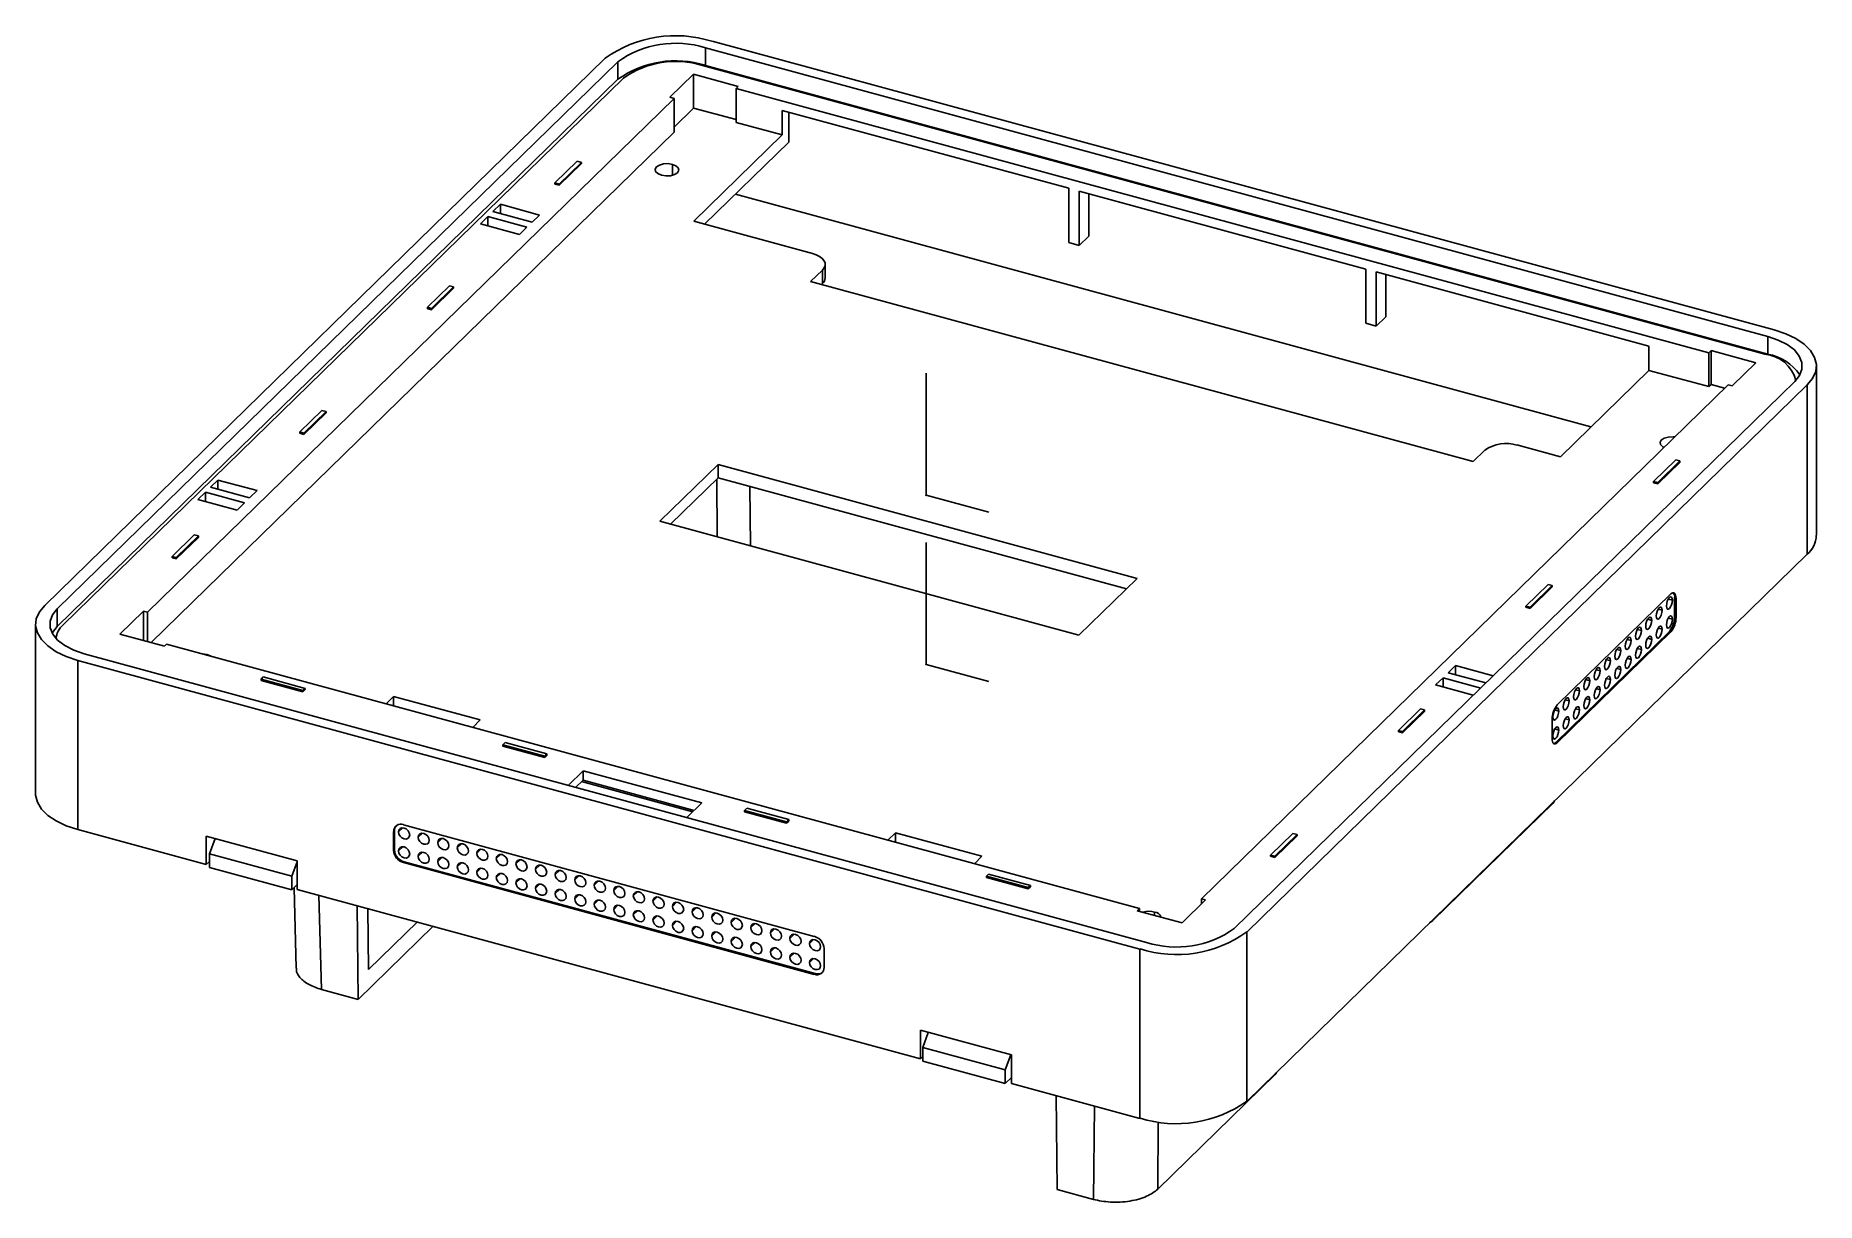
# Paper-space layout '_上下二等角轴测' of a CAD drawing. Header units: millimetres. Extents: x -56 to 56, y -34 to 40.
import ezdxf

# ---------------------------------------------------------------- set-up
doc = ezdxf.new("R2010")
doc.units = ezdxf.units.MM
doc.header["$PDSIZE"] = -1

psp = doc.layouts.new('_上下二等角轴测')

# ---------------------------------------------------------------- linework, layer by layer
at = {"color": 7, "linetype": 'Continuous', "lineweight": 25}
for p, q in [((-20.3, 38.36), (-55.76, 3.74)), ((53.26, 20.76), (-13.96, 39.03)), ((-13.96, 37.91), (-13.96, 39.03)), ((53.68, 21.17), (-13.54, 39.44)), ((-19.5, 38.14), (-54.97, 3.52)), ((-19.5, 37.03), (-19.5, 38.14)), ((-14.71, 37.35), (-16.2, 35.9)), ((-11.88, 36.58), (-14.71, 37.35)), ((-14.71, 35.21), (-14.71, 37.35)), ((53.07, 19.63), (-14.15, 37.9)), ((53.26, 19.64), (-13.96, 37.91)), ((-19.5, 37.03), (-54.97, 2.41)), ((-19.15, 37.1), (-54.61, 2.49)), ((-12.02, 36.45), (-11.88, 36.58)), ((49.54, 19.72), (-12.02, 36.45)), ((-12.02, 36.45), (-12.02, 34.3)), ((-15.93, 35.82), (-49.26, 3.3)), ((-16.2, 35.9), (-15.93, 35.82)), ((-15.93, 33.68), (-15.93, 35.82)), ((-15.93, 34.01), (-14.71, 35.21)), ((-14.71, 35.21), (-12.02, 34.48)), ((-9.1, 35.05), (-9.1, 33.51)), ((-9.1, 35.05), (9.03, 30.13)), ((-8.68, 34.94), (-8.68, 33.06)), ((-9.1, 33.51), (-12.02, 34.3)), ((-15.93, 33.68), (-49.03, 1.38)), ((-9.1, 33.51), (-14.7, 28.05)), ((-8.68, 33.06), (-14.01, 27.86)), ((-23.48, 30.48), (-22.08, 31.84)), ((-23.21, 30.4), (-21.81, 31.77)), ((-23.21, 30.32), (-21.81, 31.69)), ((-22.08, 31.84), (-21.81, 31.77)), ((-21.81, 31.77), (-21.81, 31.69)), ((-16.04, 31.64), (-16.04, 30.96)), ((-23.21, 30.4), (-23.48, 30.48)), ((-23.48, 30.48), (-23.48, 30.39)), ((-23.21, 30.32), (-23.48, 30.39)), ((-23.21, 30.4), (-23.21, 30.32)), ((42.08, 15.04), (-12.06, 29.76)), ((9.03, 26.7), (9.03, 30.13)), ((9.7, 29.95), (27.83, 25.02)), ((9.7, 26.52), (9.7, 29.95)), ((10.3, 27.11), (10.3, 29.78)), ((-27.73, 28.34), (-28.19, 27.89)), ((-25.25, 27.67), (-27.73, 28.34)), ((-27.73, 27.76), (-27.73, 28.34)), ((-26.93, 29.12), (-27.4, 28.66)), ((-27.4, 28.66), (-24.92, 27.99)), ((-24.46, 28.44), (-26.93, 29.12)), ((-26.93, 28.53), (-26.93, 29.12)), ((-24.92, 27.99), (-24.46, 28.44)), ((-28.19, 27.89), (-25.72, 27.21)), ((-25.72, 27.21), (-25.25, 27.67)), ((-14.7, 28.05), (-7.18, 26)), ((10.3, 27.11), (9.7, 26.52)), ((9.7, 26.52), (9.03, 26.7)), ((-6.55, 24.96), (-7.3, 24.23)), ((-6.55, 24.1), (-6.55, 24.96)), ((-6.38, 24.46), (-6.38, 25.32)), ((27.83, 21.59), (27.83, 25.02)), ((28.49, 21.41), (28.49, 24.84)), ((28.49, 24.84), (45.74, 20.15)), ((-31.55, 22.6), (-30.15, 23.96)), ((-31.29, 22.52), (-29.89, 23.89)), ((-31.29, 22.44), (-29.89, 23.81)), ((-30.15, 23.96), (-29.89, 23.89)), ((-29.89, 23.89), (-29.89, 23.81)), ((-7.3, 24.23), (34.62, 12.84)), ((-6.55, 24.1), (-6.61, 24.04)), ((29.1, 22), (29.1, 24.67)), ((-31.29, 22.52), (-31.55, 22.6)), ((-31.55, 22.6), (-31.55, 22.51)), ((-31.29, 22.44), (-31.55, 22.51)), ((-31.29, 22.52), (-31.29, 22.44)), ((28.49, 21.41), (27.83, 21.59)), ((29.1, 22), (28.49, 21.41)), ((53.26, 19.64), (53.26, 20.76)), ((45.74, 20.15), (45.74, 18.61)), ((49.68, 19.86), (49.54, 19.72)), ((49.54, 17.58), (49.54, 19.72)), ((52.51, 19.09), (49.68, 19.86)), ((49.68, 17.71), (49.68, 19.86)), ((40.14, 13.14), (45.74, 18.61)), ((49.54, 17.58), (45.74, 18.61)), ((51.02, 17.63), (52.51, 19.09)), ((56.34, 8.18), (56.34, 18.89)), ((17.43, -14.82), (50.75, 17.7)), ((19.5, -16.71), (54.97, 17.9)), ((20.3, -16.93), (55.76, 17.69)), ((49.54, 17.58), (49.68, 17.71)), ((49.68, 17.71), (50.53, 17.48)), ((50.75, 17.7), (51.02, 17.63)), ((55.76, 6.97), (55.76, 17.69)), ((-39.63, 14.72), (-38.23, 16.08)), ((-39.36, 14.64), (-37.96, 16.01)), ((-39.36, 14.56), (-37.96, 15.93)), ((-38.23, 16.08), (-37.96, 16.01)), ((-37.96, 16.01), (-37.96, 15.93)), ((-39.63, 14.72), (-39.63, 14.63)), ((-39.36, 14.64), (-39.63, 14.72)), ((-39.36, 14.56), (-39.63, 14.63)), ((-39.36, 14.64), (-39.36, 14.56)), ((34.62, 12.84), (35.37, 13.57)), ((37.39, 13.89), (40.14, 13.14)), ((-13.16, 12.66), (-16.85, 9.06)), ((13.37, 5.45), (-13.16, 12.66)), ((-13.16, 11.8), (-13.16, 12.66)), ((46.04, 11.58), (47.44, 12.95)), ((46.3, 11.51), (47.7, 12.88)), ((46.3, 11.43), (47.7, 12.79)), ((47.44, 12.95), (47.7, 12.88)), ((47.7, 12.88), (47.7, 12.79)), ((-44.81, 11.67), (-45.27, 11.22)), ((-42.33, 11), (-44.81, 11.67)), ((-44.81, 11.09), (-44.81, 11.67)), ((-13.16, 11.8), (-16.16, 8.88)), ((-13.21, 8.07), (-13.24, 11.73)), ((12.68, 4.78), (-13.16, 11.8)), ((46.04, 11.58), (46.04, 11.5)), ((46.3, 11.51), (46.04, 11.58)), ((46.3, 11.43), (46.04, 11.5)), ((46.3, 11.51), (46.3, 11.43)), ((-45.6, 10.9), (-46.07, 10.44)), ((-46.07, 10.44), (-43.59, 9.77)), ((-43.12, 10.22), (-45.6, 10.9)), ((-45.6, 10.31), (-45.6, 10.9)), ((-45.27, 11.22), (-42.8, 10.54)), ((-43.59, 9.77), (-43.12, 10.22)), ((-42.8, 10.54), (-42.33, 11)), ((-11.14, 11.25), (-11.11, 7.5)), ((-16.85, 9.06), (9.68, 1.85)), ((-47.7, 6.84), (-46.3, 8.2)), ((-47.44, 6.76), (-46.04, 8.13)), ((-47.44, 6.68), (-46.04, 8.04)), ((-46.3, 8.2), (-46.04, 8.13)), ((-46.04, 8.13), (-46.04, 8.04)), ((-47.7, 6.84), (-47.7, 6.75)), ((-47.44, 6.76), (-47.7, 6.84)), ((-47.44, 6.76), (-47.44, 6.68)), ((20.3, -27.65), (55.76, 6.97)), ((-47.44, 6.68), (-47.7, 6.75)), ((9.68, 1.85), (13.37, 5.45)), ((37.96, 3.7), (39.36, 5.07)), ((38.23, 3.63), (39.63, 5)), ((38.23, 3.55), (39.63, 4.91)), ((39.36, 5.07), (39.63, 5)), ((39.63, 5), (39.63, 4.91)), ((-54.97, 2.41), (-54.97, 3.52)), ((37.96, 3.7), (37.96, 3.62)), ((38.23, 3.63), (37.96, 3.7)), ((38.23, 3.55), (37.96, 3.62)), ((38.23, 3.63), (38.23, 3.55)), ((47.13, 4.46), (39.94, -2.55)), ((46.32, 3.5), (46.58, 3.43)), ((46.97, 4.14), (47.23, 4.07)), ((47.37, 3), (47.37, 4.2)), ((47.37, 4.2), (47.46, 4.18)), ((47.46, 2.98), (47.46, 4.18)), ((-56.34, 2.54), (-56.34, -8.18)), ((-49.52, 3.37), (-51.02, 1.92)), ((-49.26, 3.3), (-49.52, 3.37)), ((-49.52, 1.51), (-49.52, 3.37)), ((-49.26, 3.3), (-49.26, 1.44)), ((45.67, 2.86), (45.92, 2.79)), ((46.32, 2.3), (46.58, 2.23)), ((46.97, 2.94), (47.23, 2.87)), ((47.37, 3), (47.46, 2.98)), ((-51.02, 1.92), (-48.19, 1.15)), ((-48.19, 1.15), (-48.05, 1.28)), ((-48.05, 1.28), (13.51, -15.45)), ((39.85, -4.93), (47.04, 2.09)), ((39.94, -4.95), (47.13, 2.06)), ((44.36, 1.59), (44.62, 1.52)), ((45.01, 2.22), (45.27, 2.15)), ((45.67, 1.66), (45.92, 1.59)), ((47.04, 2.09), (47.13, 2.06)), ((-53.68, 0.26), (13.54, -18.01)), ((-53.68, 0.26), (-53.68, -10.45)), ((-53.26, 0.67), (13.96, -17.6)), ((-45.5, 0.63), (-45.5, 0.59)), ((43.05, 0.31), (43.31, 0.24)), ((43.71, 0.95), (43.96, 0.88)), ((44.36, 0.39), (44.62, 0.32)), ((45.01, 1.02), (45.27, 0.95)), ((-42.08, -0.92), (-41.94, -0.79)), ((-42.08, -0.92), (-42.08, -1.01)), ((-39.43, -1.64), (-42.08, -0.92)), ((-39.43, -1.73), (-42.08, -1.01)), ((-39.29, -1.51), (-41.94, -0.79)), ((32.72, -0.84), (32.25, -1.29)), ((35.1, -1.49), (32.72, -0.84)), ((32.72, -1.42), (32.72, -0.84)), ((33.51, -0.06), (33.04, -0.52)), ((33.04, -0.52), (35.43, -1.17)), ((35.9, -0.71), (33.51, -0.06)), ((33.51, -0.65), (33.51, -0.06)), ((41.75, -0.96), (42, -1.03)), ((42.4, -0.33), (42.66, -0.4)), ((43.05, -0.89), (43.31, -0.96)), ((43.71, -0.25), (43.96, -0.32)), ((-39.29, -1.51), (-39.43, -1.64)), ((-39.29, -1.59), (-39.43, -1.73)), ((-39.43, -1.64), (-39.43, -1.73)), ((-39.29, -1.51), (-39.29, -1.59)), ((-34.17, -2.49), (-33.69, -2.02)), ((-33.69, -2.02), (-28.21, -3.51)), ((-33.69, -2.62), (-33.69, -2.02)), ((32.25, -1.29), (34.63, -1.94)), ((40.44, -2.24), (40.7, -2.31)), ((41.09, -1.6), (41.35, -1.67)), ((41.75, -2.16), (42, -2.23)), ((42.4, -1.53), (42.66, -1.6)), ((29.89, -4.18), (31.29, -2.81)), ((30.15, -4.25), (31.55, -2.88)), ((30.15, -4.33), (31.55, -2.97)), ((31.29, -2.81), (31.55, -2.88)), ((31.55, -2.88), (31.55, -2.97)), ((39.79, -2.88), (40.04, -2.95)), ((41.09, -2.8), (41.35, -2.87)), ((-28.21, -3.51), (-28.68, -3.98)), ((29.89, -4.18), (29.89, -4.26)), ((30.15, -4.25), (29.89, -4.18)), ((30.15, -4.33), (29.89, -4.26)), ((30.15, -4.25), (30.15, -4.33)), ((39.62, -3.47), (39.62, -4.67)), ((39.79, -4.08), (40.04, -4.15)), ((40.44, -3.44), (40.7, -3.51)), ((-26.78, -5.08), (-26.64, -4.94)), ((-24.13, -5.8), (-26.78, -5.08)), ((-26.78, -5.08), (-26.78, -5.17)), ((-24.13, -5.89), (-26.78, -5.17)), ((-23.99, -5.66), (-26.64, -4.94)), ((39.85, -4.93), (39.94, -4.95)), ((-23.99, -5.66), (-24.13, -5.8)), ((-23.99, -5.75), (-24.13, -5.89)), ((-24.13, -5.8), (-24.13, -5.89)), ((-23.99, -5.66), (-23.99, -5.75)), ((-21.7, -6.72), (-22.65, -7.65)), ((-14.18, -8.76), (-21.7, -6.72)), ((-21.7, -7.32), (-21.7, -6.72)), ((-22.17, -7.78), (-21.7, -7.32)), ((-21.8, -7.41), (-14.76, -9.32)), ((-21.7, -7.32), (-14.66, -9.23)), ((-15.13, -9.69), (-14.18, -8.76)), ((32.08, -16.2), (39.69, -8.77)), ((39.78, -8.62), (39.69, -8.77)), ((39.69, -8.77), (39.69, -8.71)), ((-33.07, -10.14), (-7.07, -17.21)), ((-11.48, -9.24), (-11.34, -9.1)), ((-8.83, -9.96), (-11.48, -9.24)), ((-11.48, -9.24), (-11.48, -9.32)), ((-8.83, -10.05), (-11.48, -9.32)), ((-8.69, -9.82), (-11.34, -9.1)), ((-8.69, -9.82), (-8.83, -9.96)), ((-8.69, -9.91), (-8.83, -10.05)), ((-8.83, -9.96), (-8.83, -10.05)), ((-8.69, -9.82), (-8.69, -9.91)), ((-53.68, -10.45), (-45.54, -12.66)), ((-39.79, -12.43), (-45.54, -10.86)), ((-45.54, -10.86), (-45.54, -12.66)), ((-45.34, -11.98), (-44.99, -11.01)), ((-33.64, -10.53), (-33.69, -10.57)), ((-33.69, -11.77), (-33.69, -10.57)), ((-33.64, -11.73), (-33.64, -10.53)), ((-33.11, -10.34), (-33.38, -10.6)), ((-31.87, -10.67), (-32.14, -10.93)), ((-30.63, -11.01), (-30.9, -11.27)), ((-2.42, -11.12), (-1.94, -10.65)), ((-1.94, -10.65), (3.54, -12.14)), ((-1.94, -11.25), (-1.94, -10.65)), ((21.81, -12.06), (23.21, -10.69)), ((22.08, -12.13), (23.48, -10.76)), ((22.08, -12.21), (23.48, -10.85)), ((23.21, -10.69), (23.48, -10.76)), ((23.48, -10.76), (23.48, -10.85)), ((-40.12, -13.4), (-45.34, -11.98)), ((-45.34, -12.84), (-45.34, -11.98)), ((-33.64, -11.73), (-33.69, -11.77)), ((-33.11, -11.54), (-33.38, -11.8)), ((-31.87, -11.87), (-32.14, -12.13)), ((-30.63, -12.21), (-30.9, -12.47)), ((-29.4, -11.35), (-29.66, -11.61)), ((-28.16, -11.68), (-28.42, -11.94)), ((-26.92, -12.02), (-27.19, -12.28)), ((-25.68, -12.36), (-25.95, -12.62)), ((3.54, -12.14), (3.07, -12.61)), ((21.81, -12.06), (21.81, -12.14)), ((22.08, -12.13), (21.81, -12.06)), ((22.08, -12.21), (21.81, -12.14)), ((22.08, -12.13), (22.08, -12.21)), ((-45.54, -12.66), (-45.34, -12.47)), ((-40.12, -14.25), (-45.34, -12.84)), ((-39.79, -12.48), (-40.12, -13.4)), ((-40.12, -13.4), (-40.12, -14.25)), ((-39.79, -14.23), (-39.79, -12.43)), ((-33.02, -12.49), (-33.07, -12.54)), ((-7.07, -19.61), (-33.07, -12.54)), ((-7.02, -19.56), (-33.02, -12.49)), ((-29.4, -12.55), (-29.66, -12.81)), ((-28.16, -12.88), (-28.42, -13.14)), ((-26.92, -13.22), (-27.19, -13.48)), ((-24.44, -12.69), (-24.71, -12.95)), ((-23.2, -13.03), (-23.47, -13.29)), ((-21.97, -13.37), (-22.23, -13.63)), ((3.82, -13.4), (3.96, -13.26)), ((3.82, -13.4), (3.82, -13.48)), ((6.47, -14.12), (3.82, -13.4)), ((6.47, -14.2), (3.82, -13.48)), ((6.61, -13.98), (3.96, -13.26)), ((-40.12, -14.25), (-39.79, -13.93)), ((-39.99, -14.13), (-39.85, -19.22)), ((-39.79, -14.23), (-0.35, -24.95)), ((-38.25, -20.57), (-38.42, -14.6)), ((-25.68, -13.56), (-25.95, -13.82)), ((-24.44, -13.89), (-24.71, -14.15)), ((-23.2, -14.23), (-23.47, -14.49)), ((-21.97, -14.57), (-22.23, -14.83)), ((-20.73, -13.7), (-20.99, -13.96)), ((-19.49, -14.04), (-19.76, -14.3)), ((-18.25, -14.38), (-18.52, -14.64)), ((6.61, -13.98), (6.47, -14.12)), ((6.61, -14.07), (6.47, -14.2)), ((6.47, -14.12), (6.47, -14.2)), ((6.61, -13.98), (6.61, -14.07)), ((-35.99, -15.26), (-35.93, -21.2)), ((-35.31, -15.45), (-35.27, -19.31)), ((-20.73, -14.9), (-20.99, -15.16)), ((-19.49, -15.24), (-19.76, -15.5)), ((-18.25, -15.58), (-18.52, -15.84)), ((-17.01, -14.71), (-17.28, -14.97)), ((-15.78, -15.05), (-16.04, -15.31)), ((-14.54, -15.39), (-14.8, -15.65)), ((-13.3, -15.72), (-13.56, -15.98)), ((13.51, -15.45), (13.37, -15.58)), ((13.37, -15.58), (16.2, -16.35)), ((13.51, -15.45), (13.51, -15.62)), ((14.46, -15.67), (14.46, -15.88)), ((16.2, -16.35), (17.69, -14.9)), ((17.69, -14.9), (17.43, -14.82)), ((17.43, -15.15), (17.43, -14.82)), ((-35.93, -21.2), (-31.19, -16.56)), ((-35.27, -19.31), (-32.18, -16.29)), ((-17.01, -15.91), (-17.28, -16.17)), ((-15.78, -16.25), (-16.04, -16.51)), ((-14.54, -16.59), (-14.8, -16.85)), ((-12.06, -16.06), (-12.33, -16.32)), ((-10.82, -16.39), (-11.09, -16.65)), ((-9.58, -16.73), (-9.85, -16.99)), ((32.08, -16.2), (31.87, -16.35)), ((32.08, -16.15), (32.08, -16.2)), ((-13.3, -16.92), (-13.56, -17.18)), ((-12.06, -17.26), (-12.33, -17.52)), ((-10.82, -17.59), (-11.09, -17.85)), ((-9.58, -17.93), (-9.85, -18.19)), ((-8.35, -17.07), (-8.61, -17.33)), ((-7.11, -17.4), (-7.37, -17.66)), ((-6.45, -17.97), (-6.45, -19.17)), ((13.54, -28.72), (13.54, -18.01)), ((20.3, -16.93), (20.3, -27.65)), ((-8.35, -18.27), (-8.61, -18.53)), ((-7.11, -18.6), (-7.37, -18.86)), ((-7.02, -19.56), (-7.07, -19.61)), ((-38.25, -20.57), (-35.93, -21.2)), ((5.4, -24.71), (-0.35, -23.15)), ((-0.35, -23.15), (-0.35, -24.95)), ((-0.2, -24.24), (0.14, -23.28)), ((5.01, -25.66), (-0.2, -24.24)), ((-0.2, -25.1), (-0.2, -24.24)), ((5.36, -24.7), (5.01, -25.66)), ((5.4, -26.51), (5.4, -24.71)), ((-0.35, -24.95), (-0.2, -24.81)), ((5.01, -26.52), (-0.2, -25.1)), ((5.01, -25.66), (5.01, -26.52)), ((22.18, -25.81), (22.09, -25.95)), ((22.09, -25.95), (22.09, -25.89)), ((5.01, -26.52), (5.4, -26.14)), ((5.4, -26.51), (13.54, -28.72)), ((14.66, -33.2), (22.09, -25.95)), ((8.29, -33.22), (8.23, -27.28)), ((10.6, -33.85), (10.66, -27.94)), ((14.69, -28.95), (14.66, -33.2)), ((8.29, -33.22), (10.6, -33.85))]:
    psp.add_line(p, q, dxfattribs=at)
at = {"color": 7, "linetype": 'Continuous'}
for p, q in [((0, 10.71), (0, 18.43)), ((0, 10.71), (3.98, 9.63)), ((0, 0), (0, 7.72)), ((0, 0), (0, 7.72)), ((0, 0), (0, 7.72)), ((0, 0), (3.98, -1.08)), ((0, 0), (3.98, -1.08)), ((0, 0), (3.98, -1.08))]:
    psp.add_line(p, q, dxfattribs=at)
at = {"color": 7, "linetype": 'Continuous', "lineweight": 25, "flags": 128}
for points in [[(-16.04, 31.64), (-16.32, 31.69), (-16.62, 31.67), (-16.87, 31.6), (-17.06, 31.48), (-17.14, 31.34), (-17.11, 31.19), (-16.97, 31.06), (-16.74, 30.96)], [(-16.74, 30.96), (-16.46, 30.92), (-16.17, 30.93), (-15.92, 31), (-15.73, 31.12), (-15.65, 31.27), (-15.68, 31.42), (-15.82, 31.55), (-16.04, 31.64)], [(-7.18, 26), (-6.94, 25.92), (-6.73, 25.81), (-6.56, 25.69), (-6.45, 25.55), (-6.39, 25.4), (-6.39, 25.25), (-6.44, 25.1), (-6.55, 24.96)], [(54.97, 17.9), (55.27, 18.29), (55.42, 18.69), (55.42, 19.11), (55.26, 19.51), (54.95, 19.9), (54.5, 20.24), (53.93, 20.53), (53.26, 20.76)], [(55.76, 17.69), (56.1, 18.1), (56.3, 18.54), (56.34, 18.99), (56.23, 19.43), (55.97, 19.86), (55.57, 20.26), (55.05, 20.62), (54.41, 20.92), (53.68, 21.17)], [(46.69, 13.74), (46.62, 13.77), (46.48, 13.91), (46.45, 14.06), (46.53, 14.2), (46.72, 14.32), (46.97, 14.39), (47.27, 14.4), (47.36, 14.4)], [(47.46, 4.18), (47.45, 4.29), (47.43, 4.39), (47.4, 4.46), (47.36, 4.51), (47.31, 4.54), (47.26, 4.54), (47.19, 4.51), (47.13, 4.46)], [(-55.76, 3.74), (-56.1, 3.33), (-56.3, 2.89), (-56.34, 2.44), (-56.23, 2), (-55.97, 1.57), (-55.57, 1.17), (-55.05, 0.81), (-54.41, 0.5), (-53.68, 0.26)], [(-54.97, 3.52), (-55.27, 3.14), (-55.42, 2.73), (-55.42, 2.32), (-55.26, 1.92), (-54.95, 1.53), (-54.5, 1.19), (-53.93, 0.9), (-53.26, 0.67)], [(46.58, 3.43), (46.56, 3.55), (46.52, 3.62), (46.46, 3.63), (46.39, 3.59), (46.32, 3.49), (46.26, 3.36), (46.22, 3.21), (46.2, 3.07)], [(46.2, 3.07), (46.22, 2.95), (46.26, 2.88), (46.32, 2.86), (46.39, 2.9), (46.46, 3), (46.52, 3.13), (46.56, 3.28), (46.58, 3.43)], [(47.23, 4.07), (47.21, 4.18), (47.17, 4.26), (47.11, 4.27), (47.04, 4.23), (46.97, 4.13), (46.91, 4), (46.87, 3.85), (46.86, 3.7)], [(46.86, 3.7), (46.87, 3.59), (46.91, 3.51), (46.97, 3.5), (47.04, 3.54), (47.11, 3.64), (47.17, 3.77), (47.21, 3.92), (47.23, 4.07)], [(-54.97, 2.41), (-55.27, 2.03), (-55.3, 1.98)], [(45.27, 2.15), (45.25, 2.27), (45.21, 2.34), (45.15, 2.36), (45.08, 2.31), (45.01, 2.22), (44.95, 2.09), (44.91, 1.93), (44.9, 1.79)], [(45.92, 2.79), (45.91, 2.91), (45.87, 2.98), (45.81, 3), (45.74, 2.95), (45.66, 2.86), (45.6, 2.72), (45.56, 2.57), (45.55, 2.43)], [(45.55, 2.43), (45.56, 2.31), (45.6, 2.24), (45.66, 2.22), (45.74, 2.27), (45.81, 2.36), (45.87, 2.5), (45.91, 2.65), (45.92, 2.79)], [(46.58, 2.23), (46.56, 2.35), (46.52, 2.42), (46.46, 2.43), (46.39, 2.39), (46.32, 2.29), (46.26, 2.16), (46.22, 2.01), (46.2, 1.87)], [(47.23, 2.87), (47.21, 2.98), (47.17, 3.06), (47.11, 3.07), (47.04, 3.03), (46.97, 2.93), (46.91, 2.8), (46.87, 2.65), (46.86, 2.5)], [(46.86, 2.5), (46.87, 2.39), (46.91, 2.31), (46.97, 2.3), (47.04, 2.34), (47.11, 2.44), (47.17, 2.57), (47.21, 2.72), (47.23, 2.87)], [(44.62, 1.52), (44.6, 1.63), (44.56, 1.71), (44.5, 1.72), (44.43, 1.68), (44.36, 1.58), (44.3, 1.45), (44.26, 1.3), (44.24, 1.15)], [(44.24, 1.15), (44.26, 1.03), (44.3, 0.96), (44.36, 0.95), (44.43, 0.99), (44.5, 1.09), (44.56, 1.22), (44.6, 1.37), (44.62, 1.52)], [(44.9, 1.79), (44.91, 1.67), (44.95, 1.6), (45.01, 1.59), (45.08, 1.63), (45.15, 1.72), (45.21, 1.86), (45.25, 2.01), (45.27, 2.15)], [(45.27, 0.95), (45.25, 1.07), (45.21, 1.14), (45.15, 1.16), (45.08, 1.11), (45.01, 1.02), (44.95, 0.89), (44.91, 0.73), (44.9, 0.59)], [(45.92, 1.59), (45.91, 1.71), (45.87, 1.78), (45.81, 1.8), (45.74, 1.75), (45.66, 1.66), (45.6, 1.52), (45.56, 1.37), (45.55, 1.23)], [(45.55, 1.23), (45.56, 1.11), (45.6, 1.04), (45.66, 1.02), (45.74, 1.07), (45.81, 1.16), (45.87, 1.3), (45.91, 1.45), (45.92, 1.59)], [(46.2, 1.87), (46.22, 1.75), (46.26, 1.68), (46.32, 1.66), (46.39, 1.7), (46.46, 1.8), (46.52, 1.93), (46.56, 2.08), (46.58, 2.23)], [(-45.5, 0.63), (-45.78, 0.67), (-45.81, 0.68)], [(-45.25, 0.52), (-45.27, 0.54), (-45.5, 0.63)], [(43.31, 0.24), (43.29, 0.36), (43.25, 0.43), (43.19, 0.45), (43.12, 0.4), (43.05, 0.31), (42.99, 0.17), (42.95, 0.02), (42.94, -0.12)], [(42.94, -0.12), (42.95, -0.24), (42.99, -0.31), (43.05, -0.33), (43.12, -0.28), (43.19, -0.19), (43.25, -0.05), (43.29, 0.1), (43.31, 0.24)], [(43.96, 0.88), (43.95, 1), (43.91, 1.07), (43.85, 1.08), (43.78, 1.04), (43.7, 0.94), (43.64, 0.81), (43.6, 0.66), (43.59, 0.51)], [(43.59, 0.51), (43.6, 0.4), (43.64, 0.33), (43.7, 0.31), (43.78, 0.35), (43.85, 0.45), (43.91, 0.58), (43.95, 0.73), (43.96, 0.88)], [(44.62, 0.32), (44.6, 0.43), (44.56, 0.51), (44.5, 0.52), (44.43, 0.48), (44.36, 0.38), (44.3, 0.25), (44.26, 0.1), (44.24, -0.05)], [(44.24, -0.05), (44.26, -0.17), (44.3, -0.24), (44.36, -0.25), (44.43, -0.21), (44.5, -0.11), (44.56, 0.02), (44.6, 0.17), (44.62, 0.32)], [(44.9, 0.59), (44.91, 0.47), (44.95, 0.4), (45.01, 0.39), (45.08, 0.43), (45.15, 0.52), (45.21, 0.66), (45.25, 0.81), (45.27, 0.95)], [(42, -1.03), (41.99, -0.92), (41.95, -0.85), (41.89, -0.83), (41.82, -0.87), (41.74, -0.97), (41.68, -1.1), (41.64, -1.25), (41.63, -1.4)], [(41.63, -1.4), (41.64, -1.52), (41.68, -1.59), (41.74, -1.6), (41.82, -1.56), (41.89, -1.46), (41.95, -1.33), (41.99, -1.18), (42, -1.03)], [(42.66, -0.4), (42.64, -0.28), (42.6, -0.21), (42.54, -0.19), (42.47, -0.24), (42.4, -0.33), (42.34, -0.47), (42.3, -0.62), (42.28, -0.76)], [(42.28, -0.76), (42.3, -0.88), (42.34, -0.95), (42.4, -0.97), (42.47, -0.92), (42.54, -0.83), (42.6, -0.69), (42.64, -0.54), (42.66, -0.4)], [(43.31, -0.96), (43.29, -0.84), (43.25, -0.77), (43.19, -0.75), (43.12, -0.8), (43.05, -0.89), (42.99, -1.03), (42.95, -1.18), (42.94, -1.32)], [(42.94, -1.32), (42.95, -1.44), (42.99, -1.51), (43.05, -1.53), (43.12, -1.48), (43.19, -1.39), (43.25, -1.25), (43.29, -1.1), (43.31, -0.96)], [(43.96, -0.32), (43.95, -0.2), (43.91, -0.13), (43.85, -0.12), (43.78, -0.16), (43.7, -0.26), (43.64, -0.39), (43.6, -0.54), (43.59, -0.69)], [(43.59, -0.69), (43.6, -0.8), (43.64, -0.87), (43.7, -0.89), (43.78, -0.85), (43.85, -0.75), (43.91, -0.62), (43.95, -0.47), (43.96, -0.32)], [(40.7, -2.31), (40.68, -2.19), (40.64, -2.12), (40.58, -2.11), (40.51, -2.15), (40.44, -2.24), (40.38, -2.38), (40.34, -2.53), (40.32, -2.67)], [(41.35, -1.67), (41.33, -1.55), (41.29, -1.48), (41.23, -1.47), (41.16, -1.51), (41.09, -1.61), (41.03, -1.74), (40.99, -1.89), (40.98, -2.04)], [(40.98, -2.04), (40.99, -2.15), (41.03, -2.23), (41.09, -2.24), (41.16, -2.2), (41.23, -2.1), (41.29, -1.97), (41.33, -1.82), (41.35, -1.67)], [(42, -2.23), (41.99, -2.12), (41.95, -2.05), (41.89, -2.03), (41.82, -2.07), (41.74, -2.17), (41.68, -2.3), (41.64, -2.45), (41.63, -2.6)], [(41.63, -2.6), (41.64, -2.72), (41.68, -2.79), (41.74, -2.8), (41.82, -2.76), (41.89, -2.66), (41.95, -2.53), (41.99, -2.38), (42, -2.23)], [(42.66, -1.6), (42.64, -1.48), (42.6, -1.41), (42.54, -1.39), (42.47, -1.44), (42.4, -1.53), (42.34, -1.67), (42.3, -1.82), (42.28, -1.96)], [(42.28, -1.96), (42.3, -2.08), (42.34, -2.15), (42.4, -2.17), (42.47, -2.12), (42.54, -2.03), (42.6, -1.89), (42.64, -1.74), (42.66, -1.6)], [(40.04, -2.95), (40.03, -2.83), (39.99, -2.76), (39.93, -2.74), (39.85, -2.79), (39.78, -2.88), (39.72, -3.02), (39.68, -3.17), (39.67, -3.31)], [(39.67, -3.31), (39.68, -3.43), (39.72, -3.5), (39.78, -3.52), (39.85, -3.47), (39.93, -3.38), (39.99, -3.24), (40.03, -3.09), (40.04, -2.95)], [(40.32, -2.67), (40.34, -2.79), (40.38, -2.86), (40.44, -2.88), (40.51, -2.83), (40.58, -2.74), (40.64, -2.61), (40.68, -2.45), (40.7, -2.31)], [(40.7, -3.51), (40.68, -3.39), (40.64, -3.32), (40.58, -3.31), (40.51, -3.35), (40.44, -3.44), (40.38, -3.58), (40.34, -3.73), (40.32, -3.87)], [(41.35, -2.87), (41.33, -2.75), (41.29, -2.68), (41.23, -2.67), (41.16, -2.71), (41.09, -2.81), (41.03, -2.94), (40.99, -3.09), (40.98, -3.24)], [(40.98, -3.24), (40.99, -3.35), (41.03, -3.43), (41.09, -3.44), (41.16, -3.4), (41.23, -3.3), (41.29, -3.17), (41.33, -3.02), (41.35, -2.87)], [(40.04, -4.15), (40.03, -4.03), (39.99, -3.96), (39.93, -3.94), (39.85, -3.99), (39.78, -4.08), (39.72, -4.22), (39.68, -4.37), (39.67, -4.51)], [(39.67, -4.51), (39.68, -4.63), (39.72, -4.7), (39.78, -4.72), (39.85, -4.67), (39.93, -4.58), (39.99, -4.44), (40.03, -4.29), (40.04, -4.15)], [(40.32, -3.87), (40.34, -3.99), (40.38, -4.06), (40.44, -4.08), (40.51, -4.03), (40.58, -3.94), (40.64, -3.81), (40.68, -3.65), (40.7, -3.51)], [(39.62, -4.67), (39.62, -4.78), (39.64, -4.88), (39.67, -4.95), (39.71, -5), (39.76, -5.03), (39.82, -5.03), (39.88, -5), (39.94, -4.95)], [(-53.68, -10.45), (-54.41, -10.21), (-55.05, -9.9), (-55.57, -9.55), (-55.97, -9.15), (-56.23, -8.72), (-56.34, -8.27), (-56.34, -8.18)], [(-32.67, -10.79), (-32.7, -10.65), (-32.77, -10.52), (-32.89, -10.41), (-33.02, -10.35), (-33.16, -10.34), (-33.27, -10.38), (-33.35, -10.47), (-33.38, -10.6)], [(-33.38, -10.6), (-33.35, -10.74), (-33.27, -10.87), (-33.16, -10.97), (-33.02, -11.04), (-32.89, -11.05), (-32.77, -11), (-32.7, -10.91), (-32.67, -10.79)], [(-31.43, -11.13), (-31.46, -10.99), (-31.53, -10.86), (-31.65, -10.75), (-31.78, -10.69), (-31.92, -10.68), (-32.03, -10.72), (-32.11, -10.81), (-32.14, -10.93)], [(-32.14, -10.93), (-32.11, -11.07), (-32.03, -11.2), (-31.92, -11.31), (-31.78, -11.37), (-31.65, -11.38), (-31.53, -11.34), (-31.46, -11.25), (-31.43, -11.13)], [(-30.19, -11.46), (-30.22, -11.32), (-30.3, -11.19), (-30.41, -11.09), (-30.55, -11.02), (-30.68, -11.01), (-30.8, -11.06), (-30.87, -11.15), (-30.9, -11.27)], [(-32.67, -11.99), (-32.7, -11.85), (-32.77, -11.72), (-32.89, -11.61), (-33.02, -11.55), (-33.16, -11.54), (-33.27, -11.58), (-33.35, -11.67), (-33.38, -11.8)], [(-33.38, -11.8), (-33.35, -11.94), (-33.27, -12.07), (-33.16, -12.17), (-33.02, -12.24), (-32.89, -12.25), (-32.77, -12.2), (-32.7, -12.11), (-32.67, -11.99)], [(-31.43, -12.33), (-31.46, -12.19), (-31.53, -12.06), (-31.65, -11.95), (-31.78, -11.89), (-31.92, -11.88), (-32.03, -11.92), (-32.11, -12.01), (-32.14, -12.13)], [(-32.14, -12.13), (-32.11, -12.27), (-32.03, -12.4), (-31.92, -12.51), (-31.78, -12.57), (-31.65, -12.58), (-31.53, -12.54), (-31.46, -12.45), (-31.43, -12.33)], [(-30.9, -11.27), (-30.87, -11.41), (-30.8, -11.54), (-30.68, -11.65), (-30.55, -11.71), (-30.41, -11.72), (-30.3, -11.68), (-30.22, -11.59), (-30.19, -11.46)], [(-30.19, -12.66), (-30.22, -12.52), (-30.3, -12.39), (-30.41, -12.29), (-30.55, -12.22), (-30.68, -12.21), (-30.8, -12.26), (-30.87, -12.35), (-30.9, -12.47)], [(-28.95, -11.8), (-28.98, -11.66), (-29.06, -11.53), (-29.17, -11.42), (-29.31, -11.36), (-29.44, -11.35), (-29.56, -11.39), (-29.63, -11.48), (-29.66, -11.61)], [(-29.66, -11.61), (-29.63, -11.75), (-29.56, -11.88), (-29.44, -11.98), (-29.31, -12.05), (-29.17, -12.06), (-29.06, -12.01), (-28.98, -11.92), (-28.95, -11.8)], [(-27.72, -12.14), (-27.74, -12), (-27.82, -11.87), (-27.93, -11.76), (-28.07, -11.7), (-28.2, -11.69), (-28.32, -11.73), (-28.4, -11.82), (-28.42, -11.94)], [(-28.42, -11.94), (-28.4, -12.08), (-28.32, -12.21), (-28.2, -12.32), (-28.07, -12.38), (-27.93, -12.39), (-27.82, -12.35), (-27.74, -12.26), (-27.72, -12.14)], [(-26.48, -12.47), (-26.5, -12.33), (-26.58, -12.2), (-26.7, -12.1), (-26.83, -12.03), (-26.97, -12.02), (-27.08, -12.07), (-27.16, -12.16), (-27.19, -12.28)], [(-27.19, -12.28), (-27.16, -12.42), (-27.08, -12.55), (-26.97, -12.66), (-26.83, -12.72), (-26.7, -12.73), (-26.58, -12.69), (-26.5, -12.6), (-26.48, -12.47)], [(-25.24, -12.81), (-25.27, -12.67), (-25.34, -12.54), (-25.46, -12.43), (-25.59, -12.37), (-25.73, -12.36), (-25.84, -12.4), (-25.92, -12.49), (-25.95, -12.62)], [(-30.9, -12.47), (-30.87, -12.61), (-30.8, -12.74), (-30.68, -12.85), (-30.55, -12.91), (-30.41, -12.92), (-30.3, -12.88), (-30.22, -12.79), (-30.19, -12.66)], [(-28.95, -13), (-28.98, -12.86), (-29.06, -12.73), (-29.17, -12.62), (-29.31, -12.56), (-29.44, -12.55), (-29.56, -12.59), (-29.63, -12.68), (-29.66, -12.81)], [(-29.66, -12.81), (-29.63, -12.95), (-29.56, -13.08), (-29.44, -13.18), (-29.31, -13.25), (-29.17, -13.26), (-29.06, -13.21), (-28.98, -13.12), (-28.95, -13)], [(-27.72, -13.34), (-27.74, -13.2), (-27.82, -13.07), (-27.93, -12.96), (-28.07, -12.9), (-28.2, -12.89), (-28.32, -12.93), (-28.4, -13.02), (-28.42, -13.14)], [(-28.42, -13.14), (-28.4, -13.28), (-28.32, -13.41), (-28.2, -13.52), (-28.07, -13.58), (-27.93, -13.59), (-27.82, -13.55), (-27.74, -13.46), (-27.72, -13.34)], [(-26.48, -13.67), (-26.5, -13.53), (-26.58, -13.4), (-26.7, -13.3), (-26.83, -13.23), (-26.97, -13.22), (-27.08, -13.27), (-27.16, -13.36), (-27.19, -13.48)], [(-27.19, -13.48), (-27.16, -13.62), (-27.08, -13.75), (-26.97, -13.86), (-26.83, -13.92), (-26.7, -13.93), (-26.58, -13.89), (-26.5, -13.8), (-26.48, -13.67)], [(-25.95, -12.62), (-25.92, -12.75), (-25.84, -12.89), (-25.73, -12.99), (-25.59, -13.06), (-25.46, -13.07), (-25.34, -13.02), (-25.27, -12.93), (-25.24, -12.81)], [(-24, -13.15), (-24.03, -13.01), (-24.1, -12.87), (-24.22, -12.77), (-24.35, -12.71), (-24.49, -12.7), (-24.61, -12.74), (-24.68, -12.83), (-24.71, -12.95)], [(-24.71, -12.95), (-24.68, -13.09), (-24.61, -13.22), (-24.49, -13.33), (-24.35, -13.39), (-24.22, -13.4), (-24.1, -13.36), (-24.03, -13.27), (-24, -13.15)], [(-22.76, -13.48), (-22.79, -13.34), (-22.87, -13.21), (-22.98, -13.11), (-23.12, -13.04), (-23.25, -13.03), (-23.37, -13.08), (-23.44, -13.17), (-23.47, -13.29)], [(-23.47, -13.29), (-23.44, -13.43), (-23.37, -13.56), (-23.25, -13.67), (-23.12, -13.73), (-22.98, -13.74), (-22.87, -13.7), (-22.79, -13.61), (-22.76, -13.48)], [(-21.52, -13.82), (-21.55, -13.68), (-21.63, -13.55), (-21.74, -13.44), (-21.88, -13.38), (-22.01, -13.37), (-22.13, -13.41), (-22.21, -13.5), (-22.23, -13.63)], [(-25.24, -14.01), (-25.27, -13.87), (-25.34, -13.74), (-25.46, -13.63), (-25.59, -13.57), (-25.73, -13.56), (-25.84, -13.6), (-25.92, -13.69), (-25.95, -13.82)], [(-25.95, -13.82), (-25.92, -13.96), (-25.84, -14.09), (-25.73, -14.19), (-25.59, -14.26), (-25.46, -14.27), (-25.34, -14.22), (-25.27, -14.13), (-25.24, -14.01)], [(-24, -14.35), (-24.03, -14.21), (-24.1, -14.07), (-24.22, -13.97), (-24.35, -13.91), (-24.49, -13.9), (-24.61, -13.94), (-24.68, -14.03), (-24.71, -14.15)], [(-24.71, -14.15), (-24.68, -14.29), (-24.61, -14.42), (-24.49, -14.53), (-24.35, -14.59), (-24.22, -14.6), (-24.1, -14.56), (-24.03, -14.47), (-24, -14.35)], [(-22.76, -14.68), (-22.79, -14.54), (-22.87, -14.41), (-22.98, -14.31), (-23.12, -14.24), (-23.25, -14.23), (-23.37, -14.28), (-23.44, -14.37), (-23.47, -14.49)], [(-23.47, -14.49), (-23.44, -14.63), (-23.37, -14.76), (-23.25, -14.87), (-23.12, -14.93), (-22.98, -14.94), (-22.87, -14.9), (-22.79, -14.81), (-22.76, -14.68)], [(-22.23, -13.63), (-22.21, -13.76), (-22.13, -13.9), (-22.01, -14), (-21.88, -14.06), (-21.74, -14.08), (-21.63, -14.03), (-21.55, -13.94), (-21.52, -13.82)], [(-21.52, -15.02), (-21.55, -14.88), (-21.63, -14.75), (-21.74, -14.64), (-21.88, -14.58), (-22.01, -14.57), (-22.13, -14.61), (-22.21, -14.7), (-22.23, -14.83)], [(-20.29, -14.15), (-20.31, -14.02), (-20.39, -13.88), (-20.5, -13.78), (-20.64, -13.72), (-20.78, -13.71), (-20.89, -13.75), (-20.97, -13.84), (-20.99, -13.96)], [(-20.99, -13.96), (-20.97, -14.1), (-20.89, -14.23), (-20.78, -14.34), (-20.64, -14.4), (-20.5, -14.41), (-20.39, -14.37), (-20.31, -14.28), (-20.29, -14.15)], [(-19.05, -14.49), (-19.08, -14.35), (-19.15, -14.22), (-19.27, -14.12), (-19.4, -14.05), (-19.54, -14.04), (-19.65, -14.08), (-19.73, -14.18), (-19.76, -14.3)], [(-19.76, -14.3), (-19.73, -14.44), (-19.65, -14.57), (-19.54, -14.68), (-19.4, -14.74), (-19.27, -14.75), (-19.15, -14.71), (-19.08, -14.62), (-19.05, -14.49)], [(-17.81, -14.83), (-17.84, -14.69), (-17.91, -14.56), (-18.03, -14.45), (-18.16, -14.39), (-18.3, -14.38), (-18.41, -14.42), (-18.49, -14.51), (-18.52, -14.64)], [(-18.52, -14.64), (-18.49, -14.77), (-18.41, -14.91), (-18.3, -15.01), (-18.16, -15.07), (-18.03, -15.09), (-17.91, -15.04), (-17.84, -14.95), (-17.81, -14.83)], [(-22.23, -14.83), (-22.21, -14.96), (-22.13, -15.1), (-22.01, -15.2), (-21.88, -15.27), (-21.74, -15.28), (-21.63, -15.23), (-21.55, -15.14), (-21.52, -15.02)], [(-20.29, -15.35), (-20.31, -15.22), (-20.39, -15.08), (-20.5, -14.98), (-20.64, -14.92), (-20.78, -14.91), (-20.89, -14.95), (-20.97, -15.04), (-20.99, -15.16)], [(-20.99, -15.16), (-20.97, -15.3), (-20.89, -15.43), (-20.78, -15.54), (-20.64, -15.6), (-20.5, -15.61), (-20.39, -15.57), (-20.31, -15.48), (-20.29, -15.35)], [(-19.05, -15.69), (-19.08, -15.55), (-19.15, -15.42), (-19.27, -15.32), (-19.4, -15.25), (-19.54, -15.24), (-19.65, -15.28), (-19.73, -15.38), (-19.76, -15.5)], [(-19.76, -15.5), (-19.73, -15.64), (-19.65, -15.77), (-19.54, -15.88), (-19.4, -15.94), (-19.27, -15.95), (-19.15, -15.91), (-19.08, -15.82), (-19.05, -15.69)], [(-17.81, -16.03), (-17.84, -15.89), (-17.91, -15.76), (-18.03, -15.65), (-18.16, -15.59), (-18.3, -15.58), (-18.41, -15.62), (-18.49, -15.71), (-18.52, -15.84)], [(-16.57, -15.16), (-16.6, -15.03), (-16.68, -14.89), (-16.79, -14.79), (-16.93, -14.73), (-17.06, -14.71), (-17.18, -14.76), (-17.25, -14.85), (-17.28, -14.97)], [(-17.28, -14.97), (-17.25, -15.11), (-17.18, -15.24), (-17.06, -15.35), (-16.93, -15.41), (-16.79, -15.42), (-16.68, -15.38), (-16.6, -15.29), (-16.57, -15.16)], [(-15.33, -15.5), (-15.36, -15.36), (-15.44, -15.23), (-15.55, -15.12), (-15.69, -15.06), (-15.82, -15.05), (-15.94, -15.09), (-16.01, -15.18), (-16.04, -15.31)], [(-16.04, -15.31), (-16.01, -15.45), (-15.94, -15.58), (-15.82, -15.68), (-15.69, -15.75), (-15.55, -15.76), (-15.44, -15.72), (-15.36, -15.62), (-15.33, -15.5)], [(-14.1, -15.84), (-14.12, -15.7), (-14.2, -15.57), (-14.31, -15.46), (-14.45, -15.4), (-14.58, -15.39), (-14.7, -15.43), (-14.78, -15.52), (-14.8, -15.65)], [(-14.8, -15.65), (-14.78, -15.78), (-14.7, -15.92), (-14.58, -16.02), (-14.45, -16.08), (-14.31, -16.09), (-14.2, -16.05), (-14.12, -15.96), (-14.1, -15.84)], [(-12.86, -16.17), (-12.88, -16.04), (-12.96, -15.9), (-13.08, -15.8), (-13.21, -15.73), (-13.35, -15.72), (-13.46, -15.77), (-13.54, -15.86), (-13.56, -15.98)], [(-18.52, -15.84), (-18.49, -15.97), (-18.41, -16.11), (-18.3, -16.21), (-18.16, -16.27), (-18.03, -16.29), (-17.91, -16.24), (-17.84, -16.15), (-17.81, -16.03)], [(-16.57, -16.36), (-16.6, -16.23), (-16.68, -16.09), (-16.79, -15.99), (-16.93, -15.93), (-17.06, -15.91), (-17.18, -15.96), (-17.25, -16.05), (-17.28, -16.17)], [(-17.28, -16.17), (-17.25, -16.31), (-17.18, -16.44), (-17.06, -16.55), (-16.93, -16.61), (-16.79, -16.62), (-16.68, -16.58), (-16.6, -16.49), (-16.57, -16.36)], [(-15.33, -16.7), (-15.36, -16.56), (-15.44, -16.43), (-15.55, -16.32), (-15.69, -16.26), (-15.82, -16.25), (-15.94, -16.29), (-16.01, -16.38), (-16.04, -16.51)], [(-16.04, -16.51), (-16.01, -16.65), (-15.94, -16.78), (-15.82, -16.88), (-15.69, -16.95), (-15.55, -16.96), (-15.44, -16.92), (-15.36, -16.82), (-15.33, -16.7)], [(-14.1, -17.04), (-14.12, -16.9), (-14.2, -16.77), (-14.31, -16.66), (-14.45, -16.6), (-14.58, -16.59), (-14.7, -16.63), (-14.78, -16.72), (-14.8, -16.85)], [(-14.8, -16.85), (-14.78, -16.98), (-14.7, -17.12), (-14.58, -17.22), (-14.45, -17.28), (-14.31, -17.29), (-14.2, -17.25), (-14.12, -17.16), (-14.1, -17.04)], [(-13.56, -15.98), (-13.54, -16.12), (-13.46, -16.25), (-13.35, -16.36), (-13.21, -16.42), (-13.08, -16.43), (-12.96, -16.39), (-12.88, -16.3), (-12.86, -16.17)], [(-11.62, -16.51), (-11.65, -16.37), (-11.72, -16.24), (-11.84, -16.13), (-11.97, -16.07), (-12.11, -16.06), (-12.22, -16.1), (-12.3, -16.19), (-12.33, -16.32)], [(-12.33, -16.32), (-12.3, -16.46), (-12.22, -16.59), (-12.11, -16.69), (-11.97, -16.76), (-11.84, -16.77), (-11.72, -16.72), (-11.65, -16.63), (-11.62, -16.51)], [(-10.38, -16.85), (-10.41, -16.71), (-10.48, -16.58), (-10.6, -16.47), (-10.73, -16.41), (-10.87, -16.4), (-10.98, -16.44), (-11.06, -16.53), (-11.09, -16.65)], [(-11.09, -16.65), (-11.06, -16.79), (-10.98, -16.93), (-10.87, -17.03), (-10.73, -17.09), (-10.6, -17.1), (-10.48, -17.06), (-10.41, -16.97), (-10.38, -16.85)], [(-9.14, -17.18), (-9.17, -17.04), (-9.25, -16.91), (-9.36, -16.81), (-9.5, -16.74), (-9.63, -16.73), (-9.75, -16.78), (-9.82, -16.87), (-9.85, -16.99)], [(-12.86, -17.37), (-12.88, -17.24), (-12.96, -17.1), (-13.08, -17), (-13.21, -16.93), (-13.35, -16.92), (-13.46, -16.97), (-13.54, -17.06), (-13.56, -17.18)], [(-13.56, -17.18), (-13.54, -17.32), (-13.46, -17.45), (-13.35, -17.56), (-13.21, -17.62), (-13.08, -17.63), (-12.96, -17.59), (-12.88, -17.5), (-12.86, -17.37)], [(-11.62, -17.71), (-11.65, -17.57), (-11.72, -17.44), (-11.84, -17.33), (-11.97, -17.27), (-12.11, -17.26), (-12.22, -17.3), (-12.3, -17.39), (-12.33, -17.52)], [(-12.33, -17.52), (-12.3, -17.66), (-12.22, -17.79), (-12.11, -17.89), (-11.97, -17.96), (-11.84, -17.97), (-11.72, -17.92), (-11.65, -17.83), (-11.62, -17.71)], [(-10.38, -18.05), (-10.41, -17.91), (-10.48, -17.78), (-10.6, -17.67), (-10.73, -17.61), (-10.87, -17.6), (-10.98, -17.64), (-11.06, -17.73), (-11.09, -17.85)], [(-11.09, -17.85), (-11.06, -17.99), (-10.98, -18.13), (-10.87, -18.23), (-10.73, -18.29), (-10.6, -18.3), (-10.48, -18.26), (-10.41, -18.17), (-10.38, -18.05)], [(-9.85, -16.99), (-9.82, -17.13), (-9.75, -17.26), (-9.63, -17.37), (-9.5, -17.43), (-9.36, -17.44), (-9.25, -17.4), (-9.17, -17.31), (-9.14, -17.18)], [(-9.14, -18.38), (-9.17, -18.24), (-9.25, -18.11), (-9.36, -18.01), (-9.5, -17.94), (-9.63, -17.93), (-9.75, -17.98), (-9.82, -18.07), (-9.85, -18.19)], [(-7.9, -17.52), (-7.93, -17.38), (-8.01, -17.25), (-8.12, -17.14), (-8.26, -17.08), (-8.39, -17.07), (-8.51, -17.11), (-8.59, -17.2), (-8.61, -17.33)], [(-8.61, -17.33), (-8.59, -17.47), (-8.51, -17.6), (-8.39, -17.7), (-8.26, -17.77), (-8.12, -17.78), (-8.01, -17.73), (-7.93, -17.64), (-7.9, -17.52)], [(-6.67, -17.86), (-6.69, -17.72), (-6.77, -17.59), (-6.88, -17.48), (-7.02, -17.42), (-7.16, -17.41), (-7.27, -17.45), (-7.35, -17.54), (-7.37, -17.66)], [(-7.37, -17.66), (-7.35, -17.8), (-7.27, -17.93), (-7.16, -18.04), (-7.02, -18.1), (-6.88, -18.11), (-6.77, -18.07), (-6.69, -17.98), (-6.67, -17.86)], [(-9.85, -18.19), (-9.82, -18.33), (-9.75, -18.46), (-9.63, -18.57), (-9.5, -18.63), (-9.36, -18.64), (-9.25, -18.6), (-9.17, -18.51), (-9.14, -18.38)], [(-7.9, -18.72), (-7.93, -18.58), (-8.01, -18.45), (-8.12, -18.34), (-8.26, -18.28), (-8.39, -18.27), (-8.51, -18.31), (-8.59, -18.4), (-8.61, -18.53)], [(-8.61, -18.53), (-8.59, -18.67), (-8.51, -18.8), (-8.39, -18.9), (-8.26, -18.97), (-8.12, -18.98), (-8.01, -18.93), (-7.93, -18.84), (-7.9, -18.72)], [(-6.67, -19.06), (-6.69, -18.92), (-6.77, -18.79), (-6.88, -18.68), (-7.02, -18.62), (-7.16, -18.61), (-7.27, -18.65), (-7.35, -18.74), (-7.37, -18.86)], [(-7.37, -18.86), (-7.35, -19), (-7.27, -19.13), (-7.16, -19.24), (-7.02, -19.3), (-6.88, -19.31), (-6.77, -19.27), (-6.69, -19.18), (-6.67, -19.06)]]:
    psp.add_lwpolyline(points, dxfattribs=at)
at = {"color": 7, "linetype": 'Continuous', "lineweight": 25}
for centre, radius, start, end in [((-15.85, 32.17), 7.62, 72.3839, 125.7111), ((-15.84, 32.99), 6.32, 72.696, 125.3989), ((-15.84, 31.88), 6.32, 72.696, 125.3989), ((-15.84, 32.46), 5.7, 72.696, 125.3989), ((-6.88, 24.48), 0.498, 310.6406, 357.9975), ((52.89, 17.41), 2.23, 14.7368, 85.3471), ((52.72, 16.56), 3.12, 34.4637, 80.1378), ((36.71, 11.68), 2.31, 72.696, 125.3989), ((54.66, 8.24), 1.68, 310.9992, 357.6389), ((46.98, 4.27), 0.396, 350.5531, 43.0646), ((-53.81, 1.55), 1.24, 130.7451, 176.2621), ((45.94, 3), 1.43, 320.5129, 0.3434), ((46.03, 2.97), 1.43, 320.5129, 0.3434), ((41.05, -3.46), 1.43, 140.5129, 180.3434), ((39.68, -4.78), 0.236, 280.2934, 319.3031), ((-33.23, -10.56), 0.455, 68.8623, 180.9223), ((-33.18, -10.51), 0.456, 139.7725, 181.7764), ((-32.84, -11.72), 0.85, 183.3916, 254.3338), ((-32.79, -11.68), 0.85, 183.3916, 254.3338), ((14.12, -16.99), 1.37, 75.2424, 106.7854), ((14.43, -16.12), 0.455, 16.5082, 85.3511), ((15.84, -11.56), 6.32, 252.696, 305.3989), ((-7.3, -18.02), 0.85, 3.3916, 74.3338), ((15.85, -10.74), 7.62, 252.3839, 305.7111), ((-6.9, -19.18), 0.455, 248.8623, 0.9223), ((-6.86, -19.08), 0.507, 251.7776, 307.0992), ((15.83, -21.34), 7.72, 252.7606, 305.3344)]:
    psp.add_arc(centre, radius, start, end, dxfattribs=at)
for points, knots in [([(-39.83, -19.22), (-39.83, -19.26), (-39.87, -19.46), (-39.63, -19.83), (-39.11, -20.28), (-38.53, -20.47), (-38.25, -20.57)], [0, 0, 0, 0, 0.071227, 0.35945, 0.692182, 1, 1, 1, 1]), ([(14.66, -33.2), (14.49, -33.36), (14.26, -33.52), (13.65, -33.79), (13.29, -33.89), (12.5, -34.02), (12.07, -34.04), (11.28, -33.99), (10.92, -33.93), (10.6, -33.85)], [0, 0, 0, 0, 0.25, 0.25, 0.5, 0.5, 0.75, 0.75, 1, 1, 1, 1])]:
    psp.add_open_spline(points, degree=3, knots=knots, dxfattribs=at)
at = {"color": 7, "linetype": 'Continuous'}
for p in [(0, 10.71), (0, 0), (0, 0), (0, 0)]:
    psp.add_point(p, dxfattribs=at)

doc.saveas('drawing.dxf')
